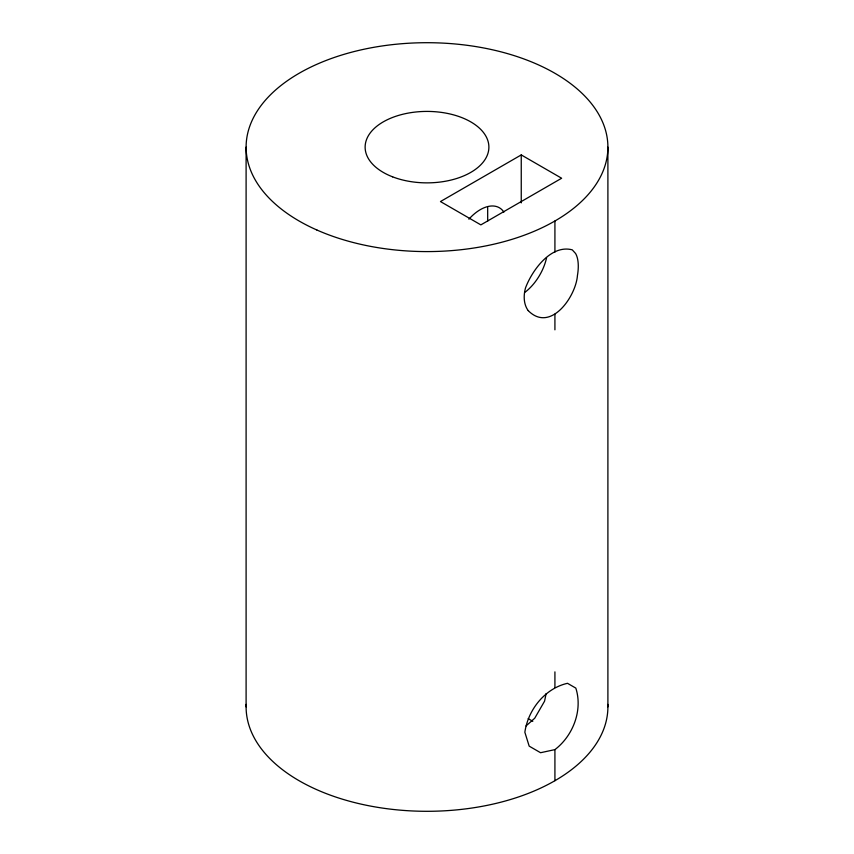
<?xml version="1.0" encoding="UTF-8"?>
<svg xmlns="http://www.w3.org/2000/svg" width="854" height="854" viewBox="0 0 854 854"><rect width="100%" height="100%" fill="white"/><g stroke="black" fill="none" stroke-linecap="round" stroke-linejoin="round"><path stroke-width="1.28" d="M487.687 221.133L487.677 207.351M546.122 693.608L544.574 701.166L534.721 718.235L526.064 725.911M554.919 749.62C573.066 735.753 582.94 710.176 575.82 688.111L567.494 683.307C544.873 688.42 528.018 709.813 524.858 732.262L529.181 746.14L540.571 752.716L554.919 749.62L554.919 780.705M528.21 310.621C550.414 333.124 575.809 296.765 577.432 275.586A37.437 16.984 -68.9 0 0 575.596 253.51L572.265 249.848C550.937 244.137 531.946 270.547 525.477 288.022A37.437 25.417 -49.2 0 0 528.21 310.621M521.25 154.916L440.461 201.555L480.855 224.88L561.644 178.24L521.25 154.916L521.25 202.889M528.178 718.63L532.789 721.299M607.899 147.144L607.899 706.856M554.919 220.994L554.919 252.09M554.919 314.123L554.919 329.825M554.919 671.874L554.919 687.427M246.101 147.144L246.101 706.856M607.845 704.379A180.899 104.444 0 0 1 427 811.3A180.899 104.444 0 0 1 246.155 704.379M468.889 219.179A38.088 21.991 -60 0 1 503.903 212.112M546.581 257.769A38.088 21.991 -60 0 1 525.189 292.132M316.877 230.004A180.899 104.444 0 0 0 606.351 160.776A180.899 104.444 0 0 0 357.773 50.653A180.899 104.444 0 0 0 316.877 230.004M392.616 176.842A61.883 35.729 0 0 0 488.755 149.482A61.883 35.729 0 0 0 399.629 115.098A61.883 35.729 0 0 0 392.616 176.842"/></g></svg>
